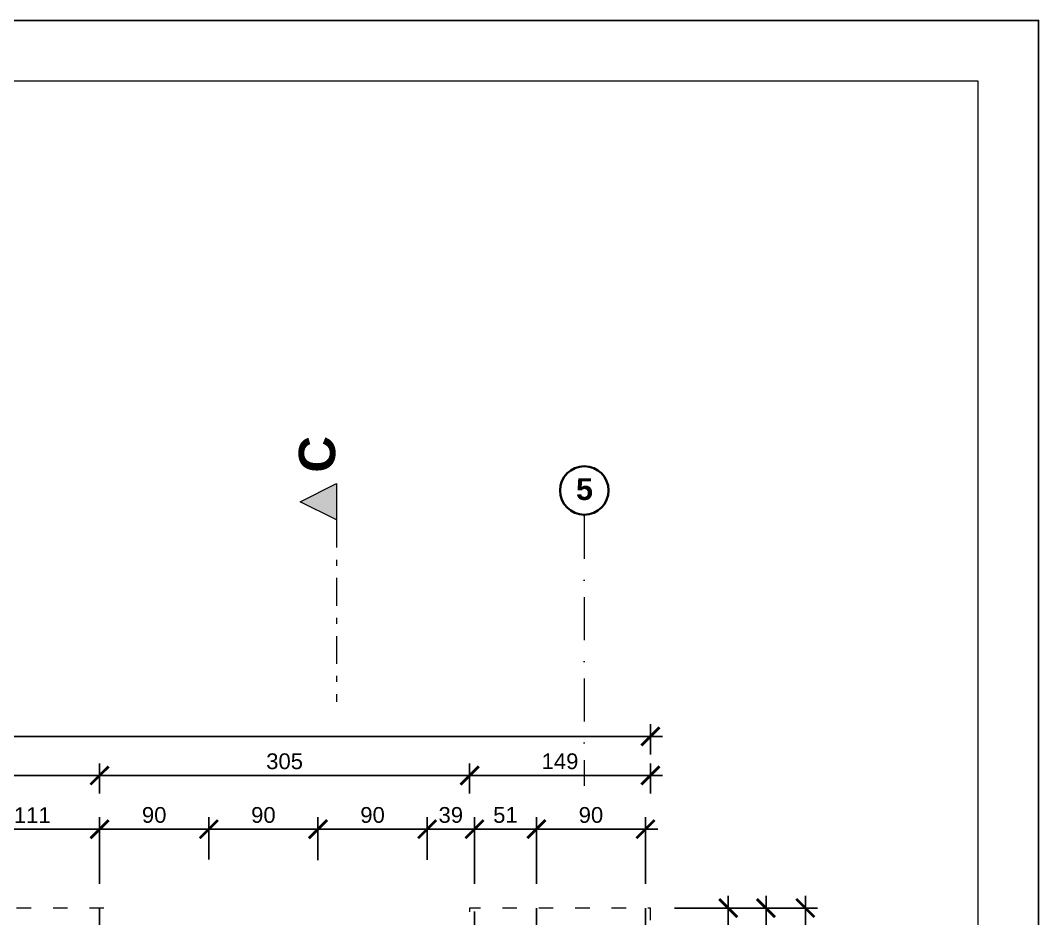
# Model space of a CAD drawing. Header units: millimetres. Extents: x 4647 to 73915, y -13612 to -8141.
# Drawn here: x 49352 to 50191, y -10349 to -9608 of the extents above; entities that cross this region are included whole.
import ezdxf
from ezdxf.enums import TextEntityAlignment as Align

# ---------------------------------------------------------------- set-up
doc = ezdxf.new("R2010")
doc.units = ezdxf.units.MM
for name, pattern in [('ACAD_ISO03W100', [30, 12, -18]), ('ACAD_ISO10W100', [18.5, 12, -3, 0.5, -3]), ('Kropki i Kreski', [67.027776, 35.277777, -17.638888, 0, -14.111111]), ('Przerywana podwójnie', [47.9, 22.9, -10, 5, -10])]:
    doc.linetypes.add(name, pattern=pattern)
for name, color, linetype, lineweight in [('a_drewno_c', 31, 'Continuous', 9), ('a_wymiary', 250, 'Continuous', 9), ('Konstrukcja - Siatka mod_Nr_Pióra__1', 7, 'Continuous', 5), ('Konstrukcja - Siatka mod_Nr_Pióra__7', 7, 'Continuous', 35), ('Opisy - Tekst_Nr_Pióra__1', 7, 'Continuous', 13), ('Znaczniki - Przekroje_Nr_Pióra__1', 7, 'Continuous', 5)]:
    doc.layers.add(name, color=color, linetype=linetype, lineweight=lineweight)
doc.layers.add('Konstrukcja - Siatka mod_Nr_Pióra__4', color=7, linetype='Continuous', lineweight=5, true_color=0x029e21)
doc.layers.add('Znaczniki - Przekroje_Nr_Pióra__5', color=7, linetype='Continuous', lineweight=5, true_color=0x40a5ff)
doc.styles.add('GENERATED_STYLE_1', font='arialbd.ttf')
doc.styles.get("Standard").update_dxf_attribs({"font": 'arial.ttf'})
doc.dimstyles.new('1-100', dxfattribs={"dimtxt": 13, "dimasz": 15, "dimexe": 10, "dimexo": 20, "dimgap": 5, "dimtad": 1, "dimdec": 1, "dimrnd": 0.5, "dimtxsty": 'Standard', "dimblk": 'ARCHTICK', "dimcen": 0.09, "dimdle": 10, "dimadec": 0, "dimazin": 0, "dimtfac": 1, "dimtdec": 1, "dimtofl": 0, "dimtmove": 0, "dimatfit": 3, "dimfxl": 10, "dimfxlon": 1, "dimtolj": 1, "dimtzin": 0, "dimarcsym": 0})

# ---------------------------------------------------------------- blocks, each defined once
blk = doc.blocks.new('_ArchTick')
at = {"color": 0, "linetype": 'ByBlock', "const_width": 0.15}
blk.add_lwpolyline([(-0.5, -0.5), (0.5, 0.5)], dxfattribs=at)
blk = doc.blocks.new('*D315')
at = {"layer": 'a_wymiary', "color": 0, "lineweight": -2, "transparency": 16777216}
for p, q in [((49935.14, -10425.73), (49935.14, -10330.23)), ((49891.03, -10340.23), (49945.14, -10340.23)), ((49891.03, -10415.73), (49945.14, -10415.73))]:
    blk.add_line(p, q, dxfattribs=at)
at = {"layer": 'DEFPOINTS', "color": 0, "transparency": 16777216}
for p in [(49871.03, -10340.23), (49935.14, -10340.23), (49871.03, -10415.73)]:
    blk.add_point(p, dxfattribs=at)
at = {"layer": 'a_wymiary', "color": 0, "lineweight": -2, "transparency": 16777216, "xscale": 15, "yscale": 15, "zscale": 15}
for p, rotation in [((49935.14, -10340.23), 90), ((49935.14, -10415.73), 270)]:
    blk.add_blockref('_ArchTick', p, dxfattribs=dict(at, rotation=rotation))
at = {"layer": 'a_wymiary', "color": 0, "transparency": 16777216, "insert": (49922.35, -10377.98), "char_height": 13, "attachment_point": 5, "rotation": 90}
blk.add_mtext('\\A1;75,5', dxfattribs=at)
blk = doc.blocks.new('*D319')
at = {"layer": 'a_wymiary', "color": 0, "lineweight": -2, "transparency": 16777216}
for p, q in [((49966.32, -10900.22), (49966.32, -10330.23)), ((49891.03, -10340.23), (49976.32, -10340.23)), ((49891.03, -10890.22), (49976.32, -10890.22))]:
    blk.add_line(p, q, dxfattribs=at)
at = {"layer": 'DEFPOINTS', "color": 0, "transparency": 16777216}
for p in [(49871.03, -10340.23), (49966.32, -10340.23), (49871.03, -10890.22)]:
    blk.add_point(p, dxfattribs=at)
at = {"layer": 'a_wymiary', "color": 0, "lineweight": -2, "transparency": 16777216, "xscale": 15, "yscale": 15, "zscale": 15}
for p, rotation in [((49966.32, -10340.23), 90), ((49966.32, -10890.22), 270)]:
    blk.add_blockref('_ArchTick', p, dxfattribs=dict(at, rotation=rotation))
at = {"layer": 'a_wymiary', "color": 0, "transparency": 16777216, "insert": (49954.68, -10615.22), "char_height": 13, "attachment_point": 5, "rotation": 90}
blk.add_mtext('\\A1;550', dxfattribs=at)
blk = doc.blocks.new('*D320')
at = {"layer": 'a_wymiary', "color": 0, "lineweight": -2, "transparency": 16777216}
for p, q in [((49998.76, -11450.21), (49998.76, -10330.23)), ((49891.03, -10340.23), (50008.76, -10340.23)), ((49891.03, -11440.21), (50008.76, -11440.21))]:
    blk.add_line(p, q, dxfattribs=at)
at = {"layer": 'DEFPOINTS', "color": 0, "transparency": 16777216}
for p in [(49871.03, -10340.23), (49998.76, -10340.23), (49871.03, -11440.21)]:
    blk.add_point(p, dxfattribs=at)
at = {"layer": 'a_wymiary', "color": 0, "lineweight": -2, "transparency": 16777216, "xscale": 15, "yscale": 15, "zscale": 15}
for p, rotation in [((49998.76, -10340.23), 90), ((49998.76, -11440.21), 270)]:
    blk.add_blockref('_ArchTick', p, dxfattribs=dict(at, rotation=rotation))
at = {"layer": 'a_wymiary', "color": 0, "transparency": 16777216, "insert": (49987.13, -10890.22), "char_height": 13, "attachment_point": 5, "rotation": 90}
blk.add_mtext('\\A1;1100', dxfattribs=at)
blk = doc.blocks.new('*D356')
at = {"layer": 'a_wymiary', "color": 0, "lineweight": -2, "transparency": 16777216}
for p, q in [((49306.03, -10320.23), (49306.03, -10265.12)), ((49417.03, -10320.23), (49417.03, -10265.12)), ((49296.03, -10275.12), (49427.03, -10275.12))]:
    blk.add_line(p, q, dxfattribs=at)
at = {"layer": 'DEFPOINTS', "color": 0, "transparency": 16777216}
for p in [(49417.03, -10275.12), (49306.03, -10340.23), (49417.03, -10340.23)]:
    blk.add_point(p, dxfattribs=at)
at = {"layer": 'a_wymiary', "color": 0, "lineweight": -2, "transparency": 16777216, "xscale": 15, "yscale": 15, "zscale": 15, "rotation": 180}
blk.add_blockref('_ArchTick', (49306.03, -10275.12), dxfattribs=at)
at = {"layer": 'a_wymiary', "color": 0, "lineweight": -2, "transparency": 16777216, "xscale": 15, "yscale": 15, "zscale": 15}
blk.add_blockref('_ArchTick', (49417.03, -10275.12), dxfattribs=at)
at = {"layer": 'a_wymiary', "color": 0, "transparency": 16777216, "insert": (49361.53, -10263.59), "char_height": 13, "attachment_point": 5}
blk.add_mtext('\\A1;111', dxfattribs=at)
blk = doc.blocks.new('*D357')
at = {"layer": 'a_wymiary', "color": 0, "lineweight": -2, "transparency": 16777216}
for p, q in [((49417.03, -10320.23), (49417.03, -10265.12)), ((49507.03, -10300.23), (49507.03, -10265.12)), ((49407.03, -10275.12), (49517.03, -10275.12))]:
    blk.add_line(p, q, dxfattribs=at)
at = {"layer": 'DEFPOINTS', "color": 0, "transparency": 16777216}
for p in [(49507.03, -10275.12), (49507.03, -10320.23), (49417.03, -10340.23)]:
    blk.add_point(p, dxfattribs=at)
at = {"layer": 'a_wymiary', "color": 0, "lineweight": -2, "transparency": 16777216, "xscale": 15, "yscale": 15, "zscale": 15, "rotation": 180}
blk.add_blockref('_ArchTick', (49417.03, -10275.12), dxfattribs=at)
at = {"layer": 'a_wymiary', "color": 0, "lineweight": -2, "transparency": 16777216, "xscale": 15, "yscale": 15, "zscale": 15}
blk.add_blockref('_ArchTick', (49507.03, -10275.12), dxfattribs=at)
at = {"layer": 'a_wymiary', "color": 0, "transparency": 16777216, "insert": (49462.03, -10263.48), "char_height": 13, "attachment_point": 5}
blk.add_mtext('\\A1;90', dxfattribs=at)
blk = doc.blocks.new('*D358')
at = {"layer": 'a_wymiary', "color": 0, "lineweight": -2, "transparency": 16777216}
for p, q in [((49507.03, -10300.23), (49507.03, -10265.12)), ((49597.03, -10300.64), (49597.03, -10265.12)), ((49497.03, -10275.12), (49607.03, -10275.12))]:
    blk.add_line(p, q, dxfattribs=at)
at = {"layer": 'DEFPOINTS', "color": 0, "transparency": 16777216}
for p in [(49597.03, -10275.12), (49507.03, -10320.23), (49597.03, -10320.64)]:
    blk.add_point(p, dxfattribs=at)
at = {"layer": 'a_wymiary', "color": 0, "lineweight": -2, "transparency": 16777216, "xscale": 15, "yscale": 15, "zscale": 15, "rotation": 180}
blk.add_blockref('_ArchTick', (49507.03, -10275.12), dxfattribs=at)
at = {"layer": 'a_wymiary', "color": 0, "lineweight": -2, "transparency": 16777216, "xscale": 15, "yscale": 15, "zscale": 15}
blk.add_blockref('_ArchTick', (49597.03, -10275.12), dxfattribs=at)
at = {"layer": 'a_wymiary', "color": 0, "transparency": 16777216, "insert": (49552.03, -10263.48), "char_height": 13, "attachment_point": 5}
blk.add_mtext('\\A1;90', dxfattribs=at)
blk = doc.blocks.new('*D359')
at = {"layer": 'a_wymiary', "color": 0, "lineweight": -2, "transparency": 16777216}
for p, q in [((49597.03, -10300.23), (49597.03, -10265.12)), ((49687.03, -10300.54), (49687.03, -10265.12)), ((49587.03, -10275.12), (49697.03, -10275.12))]:
    blk.add_line(p, q, dxfattribs=at)
at = {"layer": 'DEFPOINTS', "color": 0, "transparency": 16777216}
for p in [(49687.03, -10275.12), (49597.03, -10320.23), (49687.03, -10320.54)]:
    blk.add_point(p, dxfattribs=at)
at = {"layer": 'a_wymiary', "color": 0, "lineweight": -2, "transparency": 16777216, "xscale": 15, "yscale": 15, "zscale": 15, "rotation": 180}
blk.add_blockref('_ArchTick', (49597.03, -10275.12), dxfattribs=at)
at = {"layer": 'a_wymiary', "color": 0, "lineweight": -2, "transparency": 16777216, "xscale": 15, "yscale": 15, "zscale": 15}
blk.add_blockref('_ArchTick', (49687.03, -10275.12), dxfattribs=at)
at = {"layer": 'a_wymiary', "color": 0, "transparency": 16777216, "insert": (49642.03, -10263.48), "char_height": 13, "attachment_point": 5}
blk.add_mtext('\\A1;90', dxfattribs=at)
blk = doc.blocks.new('*D360')
at = {"layer": 'a_wymiary', "color": 0, "lineweight": -2, "transparency": 16777216}
for p, q in [((49687.03, -10300.54), (49687.03, -10265.12)), ((49726.03, -10320.23), (49726.03, -10265.12)), ((49677.03, -10275.12), (49736.03, -10275.12))]:
    blk.add_line(p, q, dxfattribs=at)
at = {"layer": 'DEFPOINTS', "color": 0, "transparency": 16777216}
for p in [(49726.03, -10275.12), (49687.03, -10320.54), (49726.03, -10340.23)]:
    blk.add_point(p, dxfattribs=at)
at = {"layer": 'a_wymiary', "color": 0, "lineweight": -2, "transparency": 16777216, "xscale": 15, "yscale": 15, "zscale": 15, "rotation": 180}
blk.add_blockref('_ArchTick', (49687.03, -10275.12), dxfattribs=at)
at = {"layer": 'a_wymiary', "color": 0, "lineweight": -2, "transparency": 16777216, "xscale": 15, "yscale": 15, "zscale": 15}
blk.add_blockref('_ArchTick', (49726.03, -10275.12), dxfattribs=at)
at = {"layer": 'a_wymiary', "color": 0, "transparency": 16777216, "insert": (49706.53, -10263.47), "char_height": 13, "attachment_point": 5}
blk.add_mtext('\\A1;39', dxfattribs=at)
blk = doc.blocks.new('*D361')
at = {"layer": 'a_wymiary', "color": 0, "lineweight": -2, "transparency": 16777216}
for p, q in [((49726.03, -10320.23), (49726.03, -10265.12)), ((49777.03, -10320.23), (49777.03, -10265.12)), ((49716.03, -10275.12), (49787.03, -10275.12))]:
    blk.add_line(p, q, dxfattribs=at)
at = {"layer": 'DEFPOINTS', "color": 0, "transparency": 16777216}
for p in [(49777.03, -10275.12), (49726.03, -10340.23), (49777.03, -10340.23)]:
    blk.add_point(p, dxfattribs=at)
at = {"layer": 'a_wymiary', "color": 0, "lineweight": -2, "transparency": 16777216, "xscale": 15, "yscale": 15, "zscale": 15, "rotation": 180}
blk.add_blockref('_ArchTick', (49726.03, -10275.12), dxfattribs=at)
at = {"layer": 'a_wymiary', "color": 0, "lineweight": -2, "transparency": 16777216, "xscale": 15, "yscale": 15, "zscale": 15}
blk.add_blockref('_ArchTick', (49777.03, -10275.12), dxfattribs=at)
at = {"layer": 'a_wymiary', "color": 0, "transparency": 16777216, "insert": (49751.53, -10263.48), "char_height": 13, "attachment_point": 5}
blk.add_mtext('\\A1;51', dxfattribs=at)
blk = doc.blocks.new('*D362')
at = {"layer": 'a_wymiary', "color": 0, "lineweight": -2, "transparency": 16777216}
for p, q in [((49777.03, -10320.23), (49777.03, -10265.12)), ((49867.03, -10320.23), (49867.03, -10265.12)), ((49767.03, -10275.12), (49877.03, -10275.12))]:
    blk.add_line(p, q, dxfattribs=at)
at = {"layer": 'DEFPOINTS', "color": 0, "transparency": 16777216}
for p in [(49867.03, -10275.12), (49777.03, -10340.23), (49867.03, -10340.23)]:
    blk.add_point(p, dxfattribs=at)
at = {"layer": 'a_wymiary', "color": 0, "lineweight": -2, "transparency": 16777216, "xscale": 15, "yscale": 15, "zscale": 15, "rotation": 180}
blk.add_blockref('_ArchTick', (49777.03, -10275.12), dxfattribs=at)
at = {"layer": 'a_wymiary', "color": 0, "lineweight": -2, "transparency": 16777216, "xscale": 15, "yscale": 15, "zscale": 15}
blk.add_blockref('_ArchTick', (49867.03, -10275.12), dxfattribs=at)
at = {"layer": 'a_wymiary', "color": 0, "transparency": 16777216, "insert": (49822.03, -10263.48), "char_height": 13, "attachment_point": 5}
blk.add_mtext('\\A1;90', dxfattribs=at)
blk = doc.blocks.new('*D505')
at = {"layer": 'a_wymiary', "color": 0, "lineweight": -2, "transparency": 16777216}
for p, q in [((48511.03, -10245.84), (48511.03, -10220.84)), ((49417.03, -10245.84), (49417.03, -10220.84)), ((48501.03, -10230.84), (49427.03, -10230.84))]:
    blk.add_line(p, q, dxfattribs=at)
at = {"layer": 'DEFPOINTS', "color": 0, "transparency": 16777216}
for p in [(49417.03, -10230.84), (48511.03, -10340.23), (49417.03, -10340.23)]:
    blk.add_point(p, dxfattribs=at)
at = {"layer": 'a_wymiary', "color": 0, "lineweight": -2, "transparency": 16777216, "xscale": 15, "yscale": 15, "zscale": 15, "rotation": 180}
blk.add_blockref('_ArchTick', (48511.03, -10230.84), dxfattribs=at)
at = {"layer": 'a_wymiary', "color": 0, "lineweight": -2, "transparency": 16777216, "xscale": 15, "yscale": 15, "zscale": 15}
blk.add_blockref('_ArchTick', (49417.03, -10230.84), dxfattribs=at)
at = {"layer": 'a_wymiary', "color": 0, "transparency": 16777216, "insert": (48964.03, -10219.2), "char_height": 13, "attachment_point": 5}
blk.add_mtext('\\A1;906', dxfattribs=at)
blk = doc.blocks.new('*D506')
at = {"layer": 'a_wymiary', "color": 0, "lineweight": -2, "transparency": 16777216}
for p, q in [((49417.03, -10245.84), (49417.03, -10220.84)), ((49722.03, -10245.84), (49722.03, -10220.84)), ((49407.03, -10230.84), (49732.03, -10230.84))]:
    blk.add_line(p, q, dxfattribs=at)
at = {"layer": 'DEFPOINTS', "color": 0, "transparency": 16777216}
for p in [(49722.03, -10230.84), (49417.03, -10340.23), (49722.03, -10340.23)]:
    blk.add_point(p, dxfattribs=at)
at = {"layer": 'a_wymiary', "color": 0, "lineweight": -2, "transparency": 16777216, "xscale": 15, "yscale": 15, "zscale": 15, "rotation": 180}
blk.add_blockref('_ArchTick', (49417.03, -10230.84), dxfattribs=at)
at = {"layer": 'a_wymiary', "color": 0, "lineweight": -2, "transparency": 16777216, "xscale": 15, "yscale": 15, "zscale": 15}
blk.add_blockref('_ArchTick', (49722.03, -10230.84), dxfattribs=at)
at = {"layer": 'a_wymiary', "color": 0, "transparency": 16777216, "insert": (49569.53, -10219.2), "char_height": 13, "attachment_point": 5}
blk.add_mtext('\\A1;305', dxfattribs=at)
blk = doc.blocks.new('*D507')
at = {"layer": 'a_wymiary', "color": 0, "lineweight": -2, "transparency": 16777216}
for p, q in [((49722.03, -10245.84), (49722.03, -10220.84)), ((49871.03, -10245.84), (49871.03, -10220.84)), ((49712.03, -10230.84), (49881.03, -10230.84))]:
    blk.add_line(p, q, dxfattribs=at)
at = {"layer": 'DEFPOINTS', "color": 0, "transparency": 16777216}
for p in [(49871.03, -10230.84), (49722.03, -10340.23), (49871.03, -10340.23)]:
    blk.add_point(p, dxfattribs=at)
at = {"layer": 'a_wymiary', "color": 0, "lineweight": -2, "transparency": 16777216, "xscale": 15, "yscale": 15, "zscale": 15, "rotation": 180}
blk.add_blockref('_ArchTick', (49722.03, -10230.84), dxfattribs=at)
at = {"layer": 'a_wymiary', "color": 0, "lineweight": -2, "transparency": 16777216, "xscale": 15, "yscale": 15, "zscale": 15}
blk.add_blockref('_ArchTick', (49871.03, -10230.84), dxfattribs=at)
at = {"layer": 'a_wymiary', "color": 0, "transparency": 16777216, "insert": (49796.53, -10219.2), "char_height": 13, "attachment_point": 5}
blk.add_mtext('\\A1;149', dxfattribs=at)
blk = doc.blocks.new('*D508')
at = {"layer": 'a_wymiary', "color": 0, "lineweight": -2, "transparency": 16777216}
for p, q in [((48511.03, -10213.64), (48511.03, -10188.64)), ((49871.03, -10213.64), (49871.03, -10188.64)), ((48501.03, -10198.64), (49881.03, -10198.64))]:
    blk.add_line(p, q, dxfattribs=at)
at = {"layer": 'DEFPOINTS', "color": 0, "transparency": 16777216}
for p in [(49871.03, -10198.64), (48511.03, -10340.23), (49871.03, -10340.23)]:
    blk.add_point(p, dxfattribs=at)
at = {"layer": 'a_wymiary', "color": 0, "lineweight": -2, "transparency": 16777216, "xscale": 15, "yscale": 15, "zscale": 15, "rotation": 180}
blk.add_blockref('_ArchTick', (48511.03, -10198.64), dxfattribs=at)
at = {"layer": 'a_wymiary', "color": 0, "lineweight": -2, "transparency": 16777216, "xscale": 15, "yscale": 15, "zscale": 15}
blk.add_blockref('_ArchTick', (49871.03, -10198.64), dxfattribs=at)
at = {"layer": 'a_wymiary', "color": 0, "transparency": 16777216, "insert": (49191.03, -10186.99), "char_height": 13, "attachment_point": 5}
blk.add_mtext('\\A1;1360', dxfattribs=at)

msp = doc.modelspace()

# ---------------------------------------------------------------- hatches: boundary and pattern name
at = {"layer": 'Znaczniki - Przekroje_Nr_Pióra__1', "linetype": 'Continuous'}
msp.add_hatch(color=256, dxfattribs=at).paths.add_polyline_path([(49612.35, -9990.03), (49612.35, -10020.03), (49582.35, -10005.03)], flags=0)

# ---------------------------------------------------------------- linework, layer by layer
msp.add_lwpolyline([(48091.03, -12577.97), (50191.03, -12577.97), (50191.03, -9607.97), (48091.03, -9607.97)], close=True)
at = {"color": 1, "linetype": 'ACAD_ISO10W100', "ltscale": 2}
for points in [[(49417.03, -10340.23), (49417.03, -10890.22)], [(49726.03, -10959.04), (49726.03, -10340.23)], [(49777.03, -10340.23), (49777.03, -10795.04)], [(49867.03, -10340.23), (49867.03, -10890.22)]]:
    msp.add_lwpolyline(points, dxfattribs=at)
at = {"layer": 'a_drewno_c', "linetype": 'ACAD_ISO03W100', "flags": 128}
msp.add_lwpolyline([(49871.03, -10890.22), (49871.03, -10340.23), (49722.03, -10340.23), (49722.03, -10695.04), (49422.03, -10695.04), (49422.03, -10340.23), (48511.03, -10340.23), (48511.03, -10890.22)], dxfattribs=at)
at = {"layer": 'Konstrukcja - Siatka mod_Nr_Pióra__4', "linetype": 'Kropki i Kreski'}
for p, q in [((49816.53, -10016.73), (49816.53, -10015.73)), ((49816.53, -10016.73), (49816.53, -10238.31)), ((49816.53, -10238.31), (49816.53, -10239.31))]:
    msp.add_line(p, q, dxfattribs=at)
msp.add_point((49816.53, -10016.73), dxfattribs=at)
msp.add_point((49816.53, -10016.73), dxfattribs=at)
at = {"layer": 'Konstrukcja - Siatka mod_Nr_Pióra__7', "linetype": 'Continuous'}
msp.add_circle((49816.53, -9995.73), 20, dxfattribs=at)
at = {"layer": 'Opisy - Tekst_Nr_Pióra__1', "linetype": 'Continuous', "ltscale": 10, "flags": 128}
msp.add_lwpolyline([(50141.03, -12377.97), (48241.03, -12377.97), (48241.03, -9657.97), (50141.03, -9657.97)], close=True, dxfattribs=at)
at = {"layer": 'Znaczniki - Przekroje_Nr_Pióra__1', "linetype": 'Continuous'}
for p, q in [((49582.35, -10005.03), (49612.35, -9990.03)), ((49612.35, -9990.03), (49612.35, -10020.03)), ((49612.35, -10020.03), (49582.35, -10005.03))]:
    msp.add_line(p, q, dxfattribs=at)
at = {"layer": 'Znaczniki - Przekroje_Nr_Pióra__5', "linetype": 'Przerywana podwójnie'}
msp.add_lwpolyline([(49612.35, -10020.03), (49612.35, -10170.03)], dxfattribs=at)

# ---------------------------------------------------------------- texts
at = {"layer": 'Konstrukcja - Siatka mod_Nr_Pióra__1', "style": 'GENERATED_STYLE_1'}
msp.add_attdef('5', text='5', height=18, dxfattribs=at).set_placement((49809.7, -10009.02), align=Align.BOTTOM_LEFT)
at = {"layer": 'Znaczniki - Przekroje_Nr_Pióra__1', "linetype": 'Continuous', "insert": (49611.66, -9981.03), "char_height": 30, "attachment_point": 7, "rotation": 90, "style": 'GENERATED_STYLE_1'}
msp.add_mtext('{C}', dxfattribs=at)

# ---------------------------------------------------------------- dimensions: what is measured, and where the dimension line sits
at = {"layer": 'a_wymiary'}
for base, p1, p2, override, picture, middle in [((49871.03, -10198.64), (48511.03, -10340.23), (49871.03, -10340.23), {"dimfxl": 15}, '*D508', (49191.03, -10186.99)), ((49417.03, -10230.84), (48511.03, -10340.23), (49417.03, -10340.23), {"dimfxl": 15}, '*D505', (48964.03, -10219.2)), ((49722.03, -10230.84), (49417.03, -10340.23), (49722.03, -10340.23), {"dimtmove": 1, "dimfxl": 15}, '*D506', (49569.53, -10219.2)), ((49871.03, -10230.84), (49722.03, -10340.23), (49871.03, -10340.23), {"dimtmove": 1, "dimfxl": 15}, '*D507', (49796.53, -10219.2)), ((49417.03, -10275.12), (49306.03, -10340.23), (49417.03, -10340.23), {"dimtmove": 1, "dimfxl": 1, "dimfxlon": 0}, '*D356', (49361.53, -10263.59)), ((49507.03, -10275.12), (49417.03, -10340.23), (49507.03, -10320.23), {"dimtmove": 1, "dimfxl": 1, "dimfxlon": 0}, '*D357', (49462.03, -10263.48)), ((49597.03, -10275.12), (49507.03, -10320.23), (49597.03, -10320.64), {"dimtmove": 1, "dimfxl": 1, "dimfxlon": 0}, '*D358', (49552.03, -10263.48)), ((49687.03, -10275.12), (49597.03, -10320.23), (49687.03, -10320.54), {"dimtmove": 1, "dimfxl": 1, "dimfxlon": 0}, '*D359', (49642.03, -10263.48)), ((49726.03, -10275.12), (49687.03, -10320.54), (49726.03, -10340.23), {"dimtmove": 1, "dimfxl": 1, "dimfxlon": 0}, '*D360', (49706.53, -10263.47)), ((49777.03, -10275.12), (49726.03, -10340.23), (49777.03, -10340.23), {"dimtmove": 1, "dimfxl": 1, "dimfxlon": 0}, '*D361', (49751.53, -10263.48)), ((49867.03, -10275.12), (49777.03, -10340.23), (49867.03, -10340.23), {"dimtmove": 1, "dimfxl": 1, "dimfxlon": 0}, '*D362', (49822.03, -10263.48))]:
    dim = msp.add_linear_dim(base=base, p1=p1, p2=p2, dimstyle='1-100', override=override, dxfattribs=at)
    dim.commit()
    dim.dimension.update_dxf_attribs({"geometry": picture, "text_midpoint": middle})
for base, p1, override, picture, middle in [((49935.14, -10340.23), (49871.03, -10415.73), {"dimtmove": 1, "dimfxl": 1, "dimfxlon": 0}, '*D315', (49922.35, -10377.98)), ((49966.32, -10340.23), (49871.03, -10890.22), {"dimtmove": 1, "dimfxl": 1, "dimfxlon": 0}, '*D319', (49954.68, -10615.22)), ((49998.76, -10340.23), (49871.03, -11440.21), {"dimfxl": 1, "dimfxlon": 0}, '*D320', (49987.13, -10890.22))]:
    dim = msp.add_linear_dim(base=base, p1=p1, p2=(49871.03, -10340.23), angle=90, dimstyle='1-100', override=override, dxfattribs=at)
    dim.commit()
    dim.dimension.update_dxf_attribs({"geometry": picture, "text_midpoint": middle})

doc.saveas('drawing.dxf')
